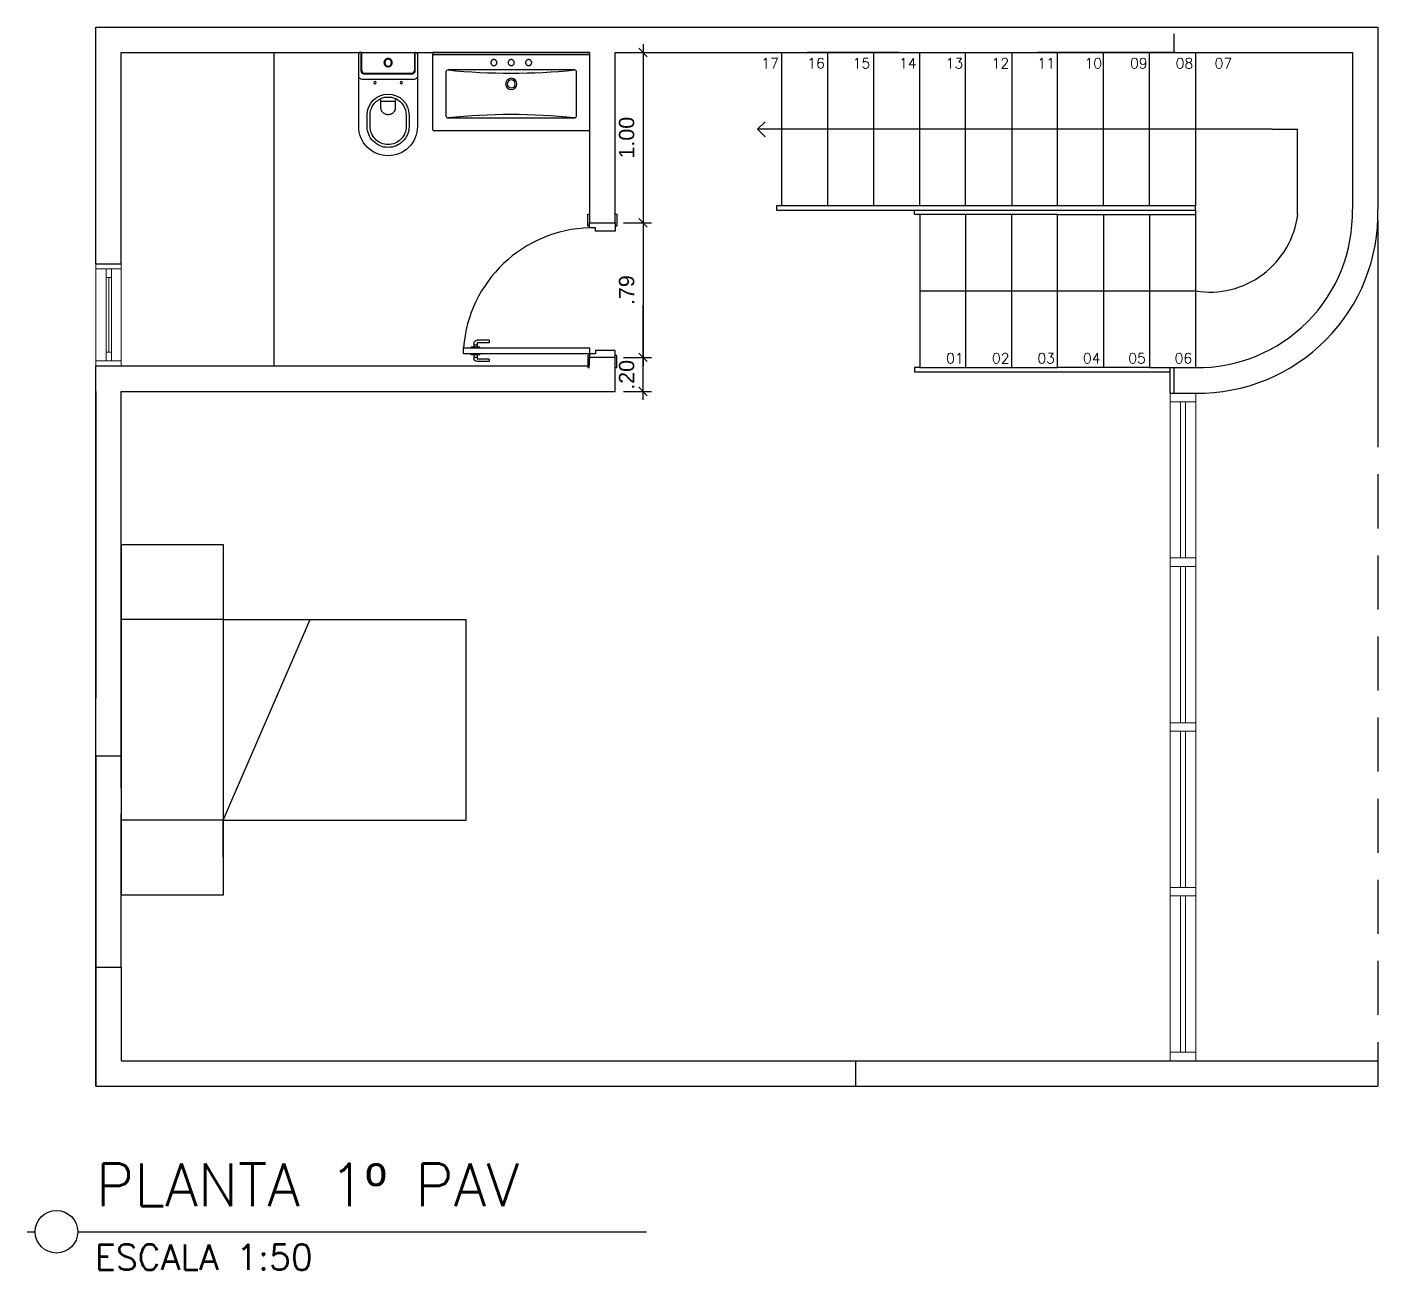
# Model space of a CAD drawing. Header units: millimetres. Extents: x 778.5 to 797.5, y 737.4 to 745.
# Drawn here: x 789.56 to 797.49, y 737.47 to 744.77 of the extents above; entities that cross this region are included whole.
import ezdxf

# ---------------------------------------------------------------- set-up
doc = ezdxf.new("R2010")
doc.units = ezdxf.units.MM
for name, pattern in [('DASHED', [15, 12, -3]), ('DASHED2', [9.525, 6.35, -3.175]), ('DASHSPACE', [30, 12, -18])]:
    doc.linetypes.add(name, pattern=pattern)
for name, color, linetype in [('ALVENARIA', 4, 'Continuous'), ('ESCADA', 1, 'Continuous'), ('HACHURA', 253, 'Continuous'), ('MOBILIARIOS', 8, 'Continuous'), ('PROJEÇÃO', 8, 'DASHED2'), ('SIMBOLOS', 7, 'Continuous'), ('TEXTOS', 2, 'Continuous')]:
    doc.layers.add(name, color=color, linetype=linetype)
doc.layers.add('Arq-Caixilho', color=1, linetype='Continuous', lineweight=13)
doc.layers.add('Arq-Parede Baixa Osso', color=2, linetype='Continuous', lineweight=20)
doc.styles.add('1.50', font='simplex.shx', dxfattribs={"height": 0.06})
doc.styles.get("Standard").update_dxf_attribs({"font": 'arial.ttf'})
pattern_1 = [(0, (-0.669, 0), (0, 6.985), [5.08, -1.905]), (90, (-0.669, 0), (-6.985, 4e-16), [5.08, -1.905])]
pattern_2 = [(0, (0, 0), (0, 6.985), [5.08, -1.905]), (90, (0, 0), (-6.985, 4e-16), [5.08, -1.905])]

# ---------------------------------------------------------------- blocks, each defined once
blk = doc.blocks.new('macaneta')
for p, q in [((-0.0425, -0.06), (-0.0225, -0.06)), ((-0.0361, -0.06), (-0.0361, -0.08)), ((-0.0175, -0.045), (-0.0225, -0.045)), ((-0.0225, -0.095), (-0.0225, -0.045)), ((0.0225, -0.045), (0.0175, -0.045)), ((0.0225, -0.095), (0.0225, -0.045)), ((0.0225, -0.06), (0.0425, -0.06)), ((0.0361, -0.06), (0.0361, -0.08)), ((-0.0625, -0.15), (-0.0625, -0.08)), ((-0.0625, -0.15), (-0.0475, -0.15)), ((-0.0475, -0.15), (-0.0475, -0.08)), ((-0.0475, -0.08), (-0.0225, -0.08)), ((-0.0175, -0.095), (-0.0225, -0.095)), ((0.0225, -0.095), (0.0175, -0.095)), ((0.0225, -0.08), (0.0475, -0.08)), ((0.0475, -0.15), (0.0475, -0.08)), ((0.0475, -0.15), (0.0625, -0.15)), ((0.0625, -0.15), (0.0625, -0.08))]:
    blk.add_line(p, q)
for centre, start, end in [((-0.0425, -0.08), 90, 180), ((0.0425, -0.08), 0, 90)]:
    blk.add_arc(centre, 0.02, start, end)
blk = doc.blocks.new('_Oblique')
at = {"color": 0, "linetype": 'ByBlock', "lineweight": -2}
blk.add_line((-0.5, -0.5), (0.5, 0.5), dxfattribs=at)

msp = doc.modelspace()

# ---------------------------------------------------------------- hatches: boundary and pattern name
at = {"layer": 'HACHURA'}
h = msp.add_hatch(dxfattribs=at)
h.set_pattern_fill('ANGLE', color=256)
h.set_pattern_definition(pattern_1)
h.paths.add_polyline_path([(790.1103, 744.6182), (789.9603, 744.7682), (789.9603, 743.3782), (790.1103, 743.3782)])
h = msp.add_hatch(dxfattribs=at)
h.set_pattern_fill('ANGLE', color=256)
h.set_pattern_definition(pattern_1)
h.paths.add_polyline_path([(792.8603, 744.7682), (789.9603, 744.7682), (790.1103, 744.6182), (792.7103, 744.6182), (792.8603, 744.6182)])
h = msp.add_hatch(dxfattribs=at)
h.set_pattern_fill('ANGLE', color=256)
h.set_pattern_definition(pattern_1)
h.paths.add_polyline_path([(793.0103, 744.7682), (789.9603, 744.7682), (789.9603, 743.3782), (790.1103, 743.3782), (790.1103, 744.6182), (792.7103, 744.6182), (792.8603, 744.6182), (792.8603, 744.6074), (792.8603, 744.1653), (792.8603, 743.6188), (793.0103, 743.6188)])
h = msp.add_hatch(dxfattribs=at)
h.set_pattern_fill('ANGLE', color=256)
h.set_pattern_definition([(0, (1e-13, -1.48), (0, 6.985), [5.08, -1.905]), (90, (1e-13, -1.48), (-6.985, 4e-16), [5.08, -1.905])])
h.paths.add_polyline_path([(797.4903, 744.7682), (793.0103, 744.7682), (793.0103, 744.6182), (797.4903, 744.6182)])
h = msp.add_hatch(dxfattribs=at)
h.set_pattern_fill('ANGLE', color=256)
h.set_pattern_definition(pattern_2)
h.paths.add_polyline_path([(797.4903, 744.6182), (795.2503, 744.6932), (793.1742, 744.6237), (793.1742, 744.6182), (793.2242, 744.6182), (797.3403, 744.6182), (797.3403, 743.6982, -0.424475), (796.4191, 742.7682), (796.2705, 742.7682), (796.2705, 742.6182), (796.4205, 742.6182, 0.424475), (797.4903, 743.6982)])
h.paths.add_polyline_path([(797.4903, 744.7682), (795.2503, 744.6932), (797.4903, 744.6182)])
h = msp.add_hatch(dxfattribs=at)
h.set_pattern_fill('ANGLE', color=256)
h.set_pattern_definition([(0, (-0.991, 0.005), (0, 6.985), [5.08, -1.905]), (90, (-0.991, 0.005), (-6.985, 4e-16), [5.08, -1.905])])
h.paths.add_polyline_path([(797.4904, 744.6233), (797.3407, 744.6233), (797.3407, 743.6831), (797.4904, 743.6737)])
h = msp.add_hatch(dxfattribs=at)
h.set_pattern_fill('ANGLE', color=256)
h.set_pattern_definition(pattern_2)
h.paths.add_polyline_path([(797.4903, 743.6982), (797.4903, 743.988), (797.3403, 743.988), (797.3403, 743.6982, -0.119719), (797.2482, 743.2786), (797.3841, 743.2125, 0.119302)])
h = msp.add_hatch(dxfattribs=at)
h.set_pattern_fill('ANGLE', color=256)
h.set_pattern_definition(pattern_1)
h.paths.add_polyline_path([(797.4905, 743.6633), (797.3406, 743.678, -0.417949), (796.4191, 742.7682), (796.2705, 742.7682), (796.2705, 742.6182), (796.4205, 742.6182, 0.41477)])
h = msp.add_hatch(dxfattribs=at)
h.set_pattern_fill('ANGLE', color=256)
h.set_pattern_definition(pattern_1)
h.paths.add_polyline_path([(797.1846, 742.9311), (797.0771, 743.0377, -0.203452), (796.4191, 742.7682), (796.2705, 742.7682), (796.2705, 742.6182), (796.4205, 742.6182, 0.203456)])
h = msp.add_hatch(dxfattribs=at)
h.set_pattern_fill('ANGLE', color=256)
h.set_pattern_definition(pattern_1)
h.paths.add_polyline_path([(790.1103, 742.6282), (791.0603, 742.6282), (791.9603, 742.6282), (792.8603, 742.6282), (793.0103, 742.6282), (793.0103, 742.8282), (792.8603, 742.8282), (792.8603, 742.8188), (792.8603, 742.7688), (792.8503, 742.7688), (792.1103, 742.7782), (791.2103, 742.7782), (791.0603, 742.7782), (789.9603, 742.7782), (789.9603, 742.6282), (789.9603, 740.8282), (789.9603, 740.4882), (790.1103, 740.4882), (790.1103, 740.8282)])
h = msp.add_hatch(dxfattribs=at)
h.set_pattern_fill('ANGLE', color=256)
h.set_pattern_definition([(0, (0.4394, 1.26), (0, 6.985), [5.08, -1.905]), (90, (0.4394, 1.26), (-6.985, 4e-16), [5.08, -1.905])])
h.paths.add_polyline_path([(790.1103, 740.4882), (789.9603, 740.4882), (789.9603, 739.2482), (790.1103, 739.2482)])
h = msp.add_hatch(dxfattribs=at)
h.set_pattern_fill('ANGLE', color=256)
h.set_pattern_definition(pattern_1)
h.paths.add_polyline_path([(797.4903, 738.6982), (794.4219, 738.6982), (794.4219, 738.5482), (797.4903, 738.5482)])
h.paths.add_polyline_path([(794.4219, 738.6982), (790.1103, 738.6982), (790.1103, 739.2482), (789.9603, 739.2482), (789.9603, 738.5482), (794.4219, 738.5482)])
at = {"layer": 'MOBILIARIOS'}
msp.add_hatch(color=256, dxfattribs=at).paths.add_polyline_path([(791.5407, 744.4964, -0.414214), (791.521, 744.5161), (791.521, 744.6083, -0.414214), (791.5308, 744.6182), (791.5294, 744.6182, 0.414214), (791.5196, 744.6083), (791.5196, 744.5102, 0.414214), (791.5393, 744.4905), (791.815, 744.4905, 0.414214), (791.8347, 744.5102), (791.8347, 744.6083, 0.414214), (791.8248, 744.6182), (791.8234, 744.6182, -0.414214), (791.8333, 744.6083), (791.8333, 744.5161, -0.414214), (791.8136, 744.4964)])
h = msp.add_hatch(color=256, dxfattribs=at)
h.paths.add_polyline_path([(791.6771, 744.5349, 1), (791.6771, 744.5832, 1)])
h.paths.add_polyline_path([(791.6771, 744.5393, -1), (791.6771, 744.5787, -1)], flags=16)

# ---------------------------------------------------------------- linework, layer by layer
at = {"color": 1}
for p, q in [((793.0603, 744.6182), (793.2242, 744.6182)), ((793.1742, 744.6682), (793.1742, 743.5688)), ((793.1742, 743.6682), (793.1742, 742.7782)), ((793.0603, 743.6188), (793.2242, 743.6188)), ((793.0603, 743.6182), (793.2242, 743.6182)), ((793.1742, 742.8282), (793.1742, 743.1355)), ((793.0603, 742.8282), (793.2242, 742.8282)), ((793.0603, 742.8282), (793.2242, 742.8282)), ((793.1742, 742.5782), (793.1742, 742.8282)), ((793.0603, 742.6282), (793.2242, 742.6282))]:
    msp.add_line(p, q, dxfattribs=at)
at = {"ltscale": 0.05}
msp.add_lwpolyline([(791.5145, 744.6182), (791.5046, 744.6182), (791.5046, 744.6083)], dxfattribs=at)
msp.add_lwpolyline([(791.5145, 744.6182, 0.414214), (791.5046, 744.6083)], format="xyb")
for points in [[(791.5145, 744.6182), (791.8398, 744.6182), (791.8333, 744.6182), (791.8333, 744.6132)], [(792.8603, 743.5988), (792.8503, 743.5988), (792.8503, 743.6688), (792.8603, 743.6688)], [(793.0103, 743.6688), (793.0203, 743.6688), (793.0203, 743.5988), (793.0103, 743.5988)], [(793.0103, 743.6188), (793.0103, 743.5688), (792.8953, 743.5688), (792.8953, 743.5888), (792.8603, 743.5888), (792.8603, 743.6188)], [(793.0103, 742.8188), (793.0103, 742.8688), (792.8953, 742.8688), (792.8953, 742.8488), (792.8603, 742.8488), (792.8603, 742.8188)], [(792.8603, 742.8388), (792.8503, 742.8388), (792.8503, 742.7688), (792.8603, 742.7688)], [(793.0103, 742.7688), (793.0203, 742.7688), (793.0203, 742.8388), (793.0103, 742.8388)]]:
    msp.add_lwpolyline(points)
at = {"linetype": 'DASHED', "ltscale": 0.025}
msp.add_lwpolyline([(791.521, 744.6132), (791.521, 744.6182), (791.5145, 744.6182)], dxfattribs=at)
msp.add_lwpolyline([(792.8603, 742.8838), (792.8603, 742.8488), (792.1203, 742.8488), (792.1203, 742.8838)], close=True)
at = {"ltscale": 0.5}
msp.add_arc((792.8798, 742.8274), 0.7616, 91.46853, 175.75644, dxfattribs=at)
at = {"layer": 'ALVENARIA'}
for p, q in [((789.9603, 743.3782), (789.9603, 744.7682)), ((789.9603, 744.7682), (797.4903, 744.7682)), ((797.4903, 744.7682), (797.4903, 744.6182)), ((790.1103, 743.3782), (790.1103, 744.6182)), ((790.1103, 744.6182), (792.7103, 744.6182)), ((792.7103, 744.6182), (792.8603, 744.6182)), ((792.8603, 744.6182), (792.8603, 743.6182)), ((793.0103, 744.6182), (797.3403, 744.6182)), ((793.0103, 743.6182), (793.0103, 744.6182)), ((797.3403, 744.6182), (797.3403, 743.6982)), ((797.4903, 744.6182), (797.4903, 743.6982)), ((792.8603, 743.6182), (793.0103, 743.6182)), ((789.9603, 743.3782), (790.1103, 743.3782)), ((793.0103, 742.8282), (792.8603, 742.8282)), ((792.8603, 742.7782), (792.8603, 742.8282)), ((793.0103, 742.6282), (793.0103, 742.8282)), ((789.9603, 742.7782), (791.0603, 742.7782)), ((789.9603, 742.6282), (789.9603, 742.7782)), ((789.9603, 738.5482), (789.9603, 742.7782)), ((791.0603, 742.7782), (791.2103, 742.7782)), ((791.2103, 742.7782), (792.1103, 742.7782)), ((792.1103, 742.7782), (792.8603, 742.7782)), ((796.2705, 742.6182), (796.2705, 742.7682)), ((796.2705, 742.7682), (796.4191, 742.7682)), ((789.9603, 742.6282), (789.9603, 740.8282)), ((790.1103, 742.6282), (791.0603, 742.6282)), ((790.1103, 740.8282), (790.1103, 742.6282)), ((791.0603, 742.6282), (791.9603, 742.6282)), ((791.9603, 742.6282), (792.8603, 742.6282)), ((792.8603, 742.6282), (793.0103, 742.6282)), ((796.2705, 742.6182), (796.4205, 742.6182)), ((789.9603, 740.1482), (789.9603, 740.8282)), ((790.1103, 740.2982), (790.1103, 740.8282)), ((789.9603, 740.4882), (789.9603, 739.2482)), ((790.1103, 740.2982), (790.1103, 740.1482)), ((789.9603, 740.1482), (789.9603, 740.0982)), ((789.9603, 740.0982), (789.9603, 739.2482)), ((790.1103, 740.0982), (790.1103, 740.1482)), ((790.1103, 739.2482), (790.1103, 740.0982)), ((789.9603, 739.2482), (789.9603, 738.5482)), ((789.9603, 739.2482), (789.9603, 738.5482)), ((790.1103, 739.2482), (790.1103, 738.6982)), ((790.1103, 738.6982), (797.4903, 738.6982)), ((797.4903, 738.6982), (797.4903, 738.5482)), ((789.9603, 738.5482), (797.4903, 738.5482))]:
    msp.add_line(p, q, dxfattribs=at)
for centre, radius, start, end in [((796.4307, 743.678), 0.9099, 269.27022, 1.27022), ((796.434, 743.6748), 1.0566, 269.26953, 1.26953)]:
    msp.add_arc(centre, radius, start, end, dxfattribs=at)
at = {"layer": 'Arq-Caixilho'}
for p, q in [((790.0221, 742.8082), (790.0221, 743.2982)), ((790.0371, 742.8582), (790.0371, 743.2982)), ((790.0521, 742.8082), (790.0521, 743.2982)), ((796.3305, 742.5682), (796.3305, 741.6507)), ((796.3605, 742.5682), (796.3605, 741.6507)), ((796.3303, 741.6007), (796.3303, 740.6832)), ((796.3603, 741.6007), (796.3603, 740.6832)), ((796.3303, 740.6332), (796.3303, 739.7157)), ((796.3603, 740.6332), (796.3603, 739.7157)), ((796.3303, 739.6657), (796.3303, 738.7482)), ((796.3603, 739.6657), (796.3603, 738.7482))]:
    msp.add_line(p, q, dxfattribs=at)
for points in [[(789.9603, 743.3782), (789.9603, 743.3482), (790.1103, 743.3482), (790.1103, 743.3782)], [(790.0521, 743.3482), (790.0521, 743.2982), (790.0221, 743.2982), (790.0221, 743.3482)], [(789.9603, 742.7782), (789.9603, 742.8082), (790.1103, 742.8082), (790.1103, 742.7782)], [(790.0521, 742.8082), (790.0521, 742.8582), (790.0221, 742.8582), (790.0221, 742.8082)], [(790.0521, 742.8082), (790.0521, 742.8082), (790.0221, 742.8082), (790.0221, 742.8082)]]:
    msp.add_lwpolyline(points, dxfattribs=at)
for points in [[(796.4205, 742.6182), (796.2705, 742.6182), (796.2705, 742.5682), (796.4205, 742.5682)], [(796.4203, 741.6507), (796.2703, 741.6507), (796.2703, 741.6007), (796.4203, 741.6007)], [(796.4205, 741.6007), (796.2705, 741.6007), (796.2705, 741.6507), (796.4205, 741.6507)], [(796.4203, 740.6332), (796.2703, 740.6332), (796.2703, 740.6832), (796.4203, 740.6832)], [(796.4203, 740.6832), (796.2703, 740.6832), (796.2703, 740.6332), (796.4203, 740.6332)], [(796.4203, 739.7157), (796.2703, 739.7157), (796.2703, 739.6657), (796.4203, 739.6657)], [(796.4203, 739.6657), (796.2703, 739.6657), (796.2703, 739.7157), (796.4203, 739.7157)], [(796.4203, 738.6982), (796.2703, 738.6982), (796.2703, 738.7482), (796.4203, 738.7482)]]:
    msp.add_lwpolyline(points, close=True, dxfattribs=at)
at = {"layer": 'Arq-Parede Baixa Osso'}
for p, q in [((789.9603, 742.8082), (789.9603, 743.3482)), ((790.1103, 742.8082), (790.1103, 743.3482)), ((796.2705, 742.5682), (796.2705, 741.6507)), ((796.4205, 742.5682), (796.4205, 741.6507)), ((796.2703, 741.6007), (796.2703, 740.6832)), ((796.4203, 741.6007), (796.4203, 740.6832)), ((796.2703, 740.6332), (796.2703, 739.7157)), ((796.4203, 740.6332), (796.4203, 739.7157)), ((796.2703, 739.6657), (796.2703, 738.7482)), ((796.4203, 739.6657), (796.4203, 738.7482))]:
    msp.add_line(p, q, dxfattribs=at)
at = {"layer": 'ESCADA', "color": 3}
for p, q in [((793.9891, 743.7182), (793.9891, 744.6182)), ((794.4089, 744.6182), (794.1389, 744.6182)), ((794.2591, 743.7182), (794.2591, 744.6182)), ((794.6789, 744.6182), (794.4089, 744.6182)), ((794.5291, 743.7182), (794.5291, 744.6182)), ((794.6789, 744.6182), (794.9489, 744.6182)), ((794.7991, 743.7182), (794.7991, 744.6182)), ((794.9489, 744.6182), (795.2189, 744.6182)), ((795.0691, 743.7182), (795.0691, 744.6182)), ((795.2189, 744.6182), (795.4902, 744.6182)), ((795.2189, 744.6182), (795.4902, 744.6182)), ((795.3403, 744.6182), (795.3403, 743.7182)), ((795.7589, 744.6182), (795.4902, 744.6182)), ((795.6091, 743.7182), (795.6091, 744.6182)), ((793.9891, 743.7182), (793.9591, 743.7182)), ((793.9591, 743.7182), (793.9591, 743.6932)), ((793.9591, 743.6932), (795.8791, 743.6932)), ((794.2591, 743.7182), (793.9891, 743.7182)), ((794.5291, 743.7182), (794.2591, 743.7182)), ((794.7991, 743.7182), (794.5291, 743.7182)), ((795.0691, 743.7182), (794.7991, 743.7182)), ((795.3391, 743.7182), (795.0691, 743.7182)), ((795.6091, 743.7182), (795.3391, 743.7182))]:
    msp.add_line(p, q, dxfattribs=at)
at = {"layer": 'ESCADA', "color": 2}
for p, q in [((796.0289, 744.6182), (795.7589, 744.6182)), ((795.8791, 743.7182), (795.8791, 744.6182)), ((796.2989, 744.6182), (796.0289, 744.6182)), ((796.1491, 743.7182), (796.1491, 744.6182)), ((796.2989, 744.6182), (796.5689, 744.6182)), ((796.4191, 744.6182), (796.4191, 743.7182)), ((795.8791, 743.7182), (795.6091, 743.7182)), ((796.1491, 743.7182), (795.8791, 743.7182)), ((795.8791, 743.6932), (796.4191, 743.6932)), ((795.8791, 743.6682), (795.8791, 742.7682)), ((795.8791, 743.6682), (796.1491, 743.6682)), ((796.4191, 743.7182), (796.1491, 743.7182)), ((796.1491, 743.6682), (796.1491, 742.7682)), ((796.1491, 743.6682), (796.4191, 743.6682)), ((796.4191, 743.6932), (796.4191, 743.7182)), ((796.4191, 743.6932), (796.4191, 743.6682)), ((796.4191, 743.6682), (796.4191, 742.7682)), ((796.1491, 742.7682), (795.8791, 742.7682)), ((795.8791, 742.7432), (796.2693, 742.7432)), ((796.1491, 742.7682), (796.2705, 742.7682))]:
    msp.add_line(p, q, dxfattribs=at)
at = {"layer": 'ESCADA'}
for p, q in [((793.9591, 743.7182), (793.9591, 743.6932)), ((793.9591, 743.6932), (796.4191, 743.6932)), ((794.7691, 743.6682), (794.7691, 743.6932)), ((794.7691, 743.6932), (796.4191, 743.6932)), ((794.7991, 743.6682), (794.7691, 743.6682)), ((795.0691, 743.6682), (794.7991, 743.6682)), ((794.7991, 743.6682), (794.7991, 742.7682)), ((795.3391, 743.6682), (795.0691, 743.6682)), ((795.0691, 743.6682), (795.0691, 742.7682)), ((795.6091, 743.6682), (795.3391, 743.6682)), ((795.3391, 743.6682), (795.3391, 742.7682)), ((795.6091, 742.7682), (795.6091, 743.6682)), ((795.6091, 743.6682), (795.8791, 743.6682)), ((794.7991, 742.7682), (794.7691, 742.7682)), ((794.7691, 742.7682), (794.7691, 742.7432)), ((794.7691, 742.7432), (796.2693, 742.7432)), ((794.7991, 742.7682), (795.0691, 742.7682)), ((795.0691, 742.7682), (795.3391, 742.7682)), ((795.3391, 742.7682), (795.6091, 742.7682)), ((795.8791, 742.7682), (795.6091, 742.7682)), ((796.2693, 742.7432), (796.2705, 742.7432))]:
    msp.add_line(p, q, dxfattribs=at)
at = {"layer": 'HACHURA'}
for p, q in [((789.9603, 740.4882), (790.1103, 740.4882)), ((789.9603, 739.2482), (790.1103, 739.2482)), ((794.4219, 738.6982), (794.4219, 738.5482))]:
    msp.add_line(p, q, dxfattribs=at)
at = {"layer": 'MOBILIARIOS', "color": 8}
for p, q in [((791.0057, 744.6182), (791.0057, 742.7782)), ((790.1103, 741.7282), (790.1103, 739.6732)), ((790.7103, 741.7282), (790.1103, 741.7282)), ((790.7103, 739.6732), (790.7103, 741.7282)), ((790.7103, 741.2901), (790.1103, 741.2901)), ((790.7085, 740.1113), (791.2187, 741.2901)), ((790.7103, 741.2901), (792.1363, 741.2901)), ((792.1363, 740.1113), (792.1363, 741.2901)), ((790.7103, 740.1113), (790.1103, 740.1113)), ((790.7103, 739.6732), (790.7085, 740.1113)), ((790.7085, 740.1113), (792.1363, 740.1113)), ((790.1103, 739.6732), (790.7103, 739.6732))]:
    msp.add_line(p, q, dxfattribs=at)
at = {"layer": 'MOBILIARIOS'}
for p, q in [((792.8603, 744.6182), (791.9403, 744.6182)), ((791.9403, 744.6182), (791.9403, 744.6074)), ((792.8603, 744.6074), (792.8603, 744.6182)), ((791.9403, 744.1653), (791.9403, 744.6074)), ((791.9403, 744.6074), (792.8603, 744.6074)), ((792.8603, 744.6074), (792.8603, 744.1653)), ((792.017, 744.5037), (792.017, 744.2471)), ((792.7714, 744.5159), (792.0293, 744.5159)), ((792.7837, 744.2471), (792.7837, 744.5037)), ((792.0293, 744.2348), (792.7714, 744.2348)), ((792.8532, 744.1582), (791.9475, 744.1582))]:
    msp.add_line(p, q, dxfattribs=at)
for points in [[(791.8496, 744.6083, 0.414214), (791.8398, 744.6182), (791.8496, 744.6182), (791.8496, 744.1845, -0.414214), (791.6771, 744.012, -0.414214), (791.5046, 744.1845), (791.5046, 744.6083)], [(791.5308, 744.6182, 0.414214), (791.521, 744.6083), (791.521, 744.5161, 0.414214), (791.5407, 744.4964), (791.8136, 744.4964, 0.414214), (791.8333, 744.5161), (791.8333, 744.6083, 0.414214), (791.8234, 744.6182)], [(791.8496, 744.4802, -0.414214), (791.8299, 744.4605), (791.5243, 744.4605, -0.414214), (791.5046, 744.4802)]]:
    msp.add_lwpolyline(points, format="xyb", dxfattribs=at)
at = {"layer": 'MOBILIARIOS', "ltscale": 0.497717}
msp.add_lwpolyline([(791.8248, 744.6182, -0.414214), (791.8347, 744.6083), (791.8347, 744.5102, -0.414214), (791.815, 744.4905), (791.5393, 744.4905, -0.414214), (791.5196, 744.5102), (791.5196, 744.6083, -0.414214), (791.5294, 744.6182)], format="xyb", dxfattribs=at)
at = {"layer": 'MOBILIARIOS', "linetype": 'DASHED'}
msp.add_lwpolyline([(791.6771, 744.5832, 1), (791.6771, 744.5349, 1)], format="xyb", close=True, dxfattribs=at)
at = {"layer": 'MOBILIARIOS'}
for points in [[(791.6771, 744.5787, 1), (791.6771, 744.5393, 1)], [(791.6002, 744.4476, 1), (791.6002, 744.4338, 1)], [(791.754, 744.4476, 1), (791.754, 744.4338, 1)], [(791.7219, 744.3475, -0.291349), (791.7831, 744.2515), (791.7831, 744.1845, -0.414214), (791.6771, 744.0785, -0.414214), (791.5712, 744.1845), (791.5712, 744.2515, -0.548768)]]:
    msp.add_lwpolyline(points, format="xyb", close=True, dxfattribs=at)
at = {"layer": 'MOBILIARIOS', "ltscale": 0.339985}
msp.add_lwpolyline([(791.8003, 744.2515), (791.8003, 744.1845, -0.414214), (791.6771, 744.0612, -0.414214), (791.5539, 744.1845), (791.5539, 744.2515, -1)], format="xyb", close=True, dxfattribs=at)
at = {"layer": 'MOBILIARIOS', "ltscale": 0.078146}
msp.add_lwpolyline([(791.6349, 744.3323), (791.6323, 744.3475)], dxfattribs=at)
at = {"layer": 'MOBILIARIOS', "ltscale": 0.197277}
msp.add_lwpolyline([(791.7194, 744.3323), (791.7194, 744.2934), (791.7194, 744.2931), (791.7193, 744.2911), (791.7191, 744.2892), (791.7189, 744.2872), (791.7185, 744.2853), (791.718, 744.2834), (791.7175, 744.2815), (791.7168, 744.2796), (791.7161, 744.2778), (791.7153, 744.276), (791.7143, 744.2743), (791.7122, 744.2709), (791.7098, 744.2678), (791.707, 744.2648), (791.704, 744.2622), (791.7024, 744.261), (791.7007, 744.2599), (791.6989, 744.2588), (791.6971, 744.2578), (791.6952, 744.2569), (791.6933, 744.2561), (791.6914, 744.2554), (791.6894, 744.2548), (791.6854, 744.2538), (791.6813, 744.2532), (791.6771, 744.253), (791.673, 744.2532), (791.6709, 744.2534), (791.6689, 744.2538), (791.6668, 744.2542), (791.6648, 744.2548), (791.6609, 744.2561), (791.6572, 744.2578), (791.6536, 744.2598), (791.6503, 744.2622), (791.6473, 744.2648), (791.647, 744.2651), (791.6456, 744.2666), (791.6442, 744.2681), (791.643, 744.2696), (791.6418, 744.2713), (791.6407, 744.2729), (791.6397, 744.2746), (791.638, 744.2782), (791.6366, 744.2819), (791.6357, 744.2857), (791.6351, 744.2895), (791.6349, 744.2934), (791.6349, 744.3323)], dxfattribs=at)
at = {"layer": 'MOBILIARIOS', "ltscale": 0.214268}
msp.add_lwpolyline([(791.6349, 744.3323), (791.7194, 744.3323)], dxfattribs=at)
at = {"layer": 'MOBILIARIOS', "ltscale": 0.078144}
msp.add_lwpolyline([(791.7194, 744.3323), (791.7219, 744.3475)], dxfattribs=at)
at = {"layer": 'MOBILIARIOS', "linetype": 'DASHSPACE'}
for centre, start, end in [((792.2981, 744.5592), 90, 270), ((792.2981, 744.5592), 270, 90), ((792.4003, 744.5592), 90, 270), ((792.4003, 744.5592), 270, 90), ((792.5025, 744.5592), 90, 270), ((792.5025, 744.5592), 270, 90)]:
    msp.add_arc(centre, 0.0179, start, end, dxfattribs=at)
at = {"layer": 'MOBILIARIOS'}
for centre, radius, start, end in [((792.0293, 744.5037), 0.0123, 90, 180.00001), ((792.4003, 748.2359), 3.7384, 264.30357, 275.69643), ((792.4003, 744.4342), 0.0332, 90, 270), ((792.4003, 744.4342), 0.023, 90, 270), ((792.4003, 744.4342), 0.0332, 270, 90), ((792.4003, 744.4342), 0.023, 270, 90), ((792.7714, 744.5037), 0.0123, 0, 90), ((792.0293, 744.2471), 0.0123, 180.00001, 269.99947), ((792.4003, 740.6999), 3.5544, 84.00756, 95.99244), ((792.7714, 744.2471), 0.0123, 270, 0), ((791.9475, 744.1653), 0.00716, 180.00001, 270), ((792.8532, 744.1653), 0.00716, 270, 0)]:
    msp.add_arc(centre, radius, start, end, dxfattribs=at)
at = {"layer": 'PROJEÇÃO'}
msp.add_line((797.4903, 743.6328), (797.4903, 742.6182), dxfattribs=at)
at = {"layer": 'PROJEÇÃO', "color": 8, "ltscale": 0.05}
msp.add_line((797.4903, 742.6182), (797.4903, 738.6982), dxfattribs=at)
at = {"layer": 'SIMBOLOS'}
for p, q in [((793.8475, 744.1682), (793.8916, 744.2123)), ((796.4191, 744.1682), (793.8475, 744.1682)), ((793.8475, 744.1682), (793.8916, 744.1241)), ((796.8691, 744.1682), (796.4191, 744.1682)), ((796.8691, 744.1682), (797.0189, 744.1682)), ((797.0189, 743.6682), (797.0189, 744.1682)), ((794.7991, 743.2182), (796.4191, 743.2182))]:
    msp.add_line(p, q, dxfattribs=at)
msp.add_arc((796.5018, 743.7328), 0.5212, 260.87444, 352.87444, dxfattribs=at)
at = {"layer": 'TEXTOS'}
for p, q in [((789.5565, 737.6943), (789.6041, 737.6943)), ((789.8541, 737.6943), (793.1954, 737.6943))]:
    msp.add_line(p, q, dxfattribs=at)
msp.add_circle((789.7291, 737.6943), 0.125, dxfattribs=at)

# ---------------------------------------------------------------- block references
at = {"color": 1, "xscale": 0.05, "yscale": 0.05, "zscale": 0.05}
for p, rotation in [((793.1742, 744.6182), 90), ((793.1742, 743.6188), 270), ((793.1742, 743.6182), 90), ((793.1742, 742.8282), 90), ((793.1742, 742.8282), 270), ((793.1742, 742.6282), 270)]:
    msp.add_blockref('_Oblique', p, dxfattribs=dict(at, rotation=rotation))
at = {"xscale": -1, "rotation": 90.00000000000007}
msp.add_blockref('macaneta', (792.1203, 742.8663), dxfattribs=at)

# ---------------------------------------------------------------- texts
at = {"char_height": 0.09, "attachment_point": 5, "rotation": 90}
for s, insert in [('\\A1;1.00', (793.0783, 744.1185)), ('\\A1;.79', (793.0783, 743.2232)), ('\\A1;.20', (793.0783, 742.7258))]:
    msp.add_mtext(s, dxfattribs=dict(at, insert=insert))
at = {"layer": 'TEXTOS', "attachment_point": 1, "style": '1.50'}
for s, width, insert, char_height in [('17', 0.21978, (793.8688, 744.5853), 0.06), ('16', 0.21978, (794.1389, 744.5853), 0.06), ('15', 0.21978, (794.4059, 744.5853), 0.06), ('14', 0.21978, (794.6782, 744.5853), 0.06), ('13', 0.21978, (794.9518, 744.5853), 0.06), ('12', 0.21978, (795.2215, 744.5853), 0.06), ('11', 0.21978, (795.4909, 744.5853), 0.06), ('10', 0.21978, (795.7674, 744.5853), 0.06), ('09', 0.21978, (796.0344, 744.5853), 0.06), ('08', 0.21978, (796.3025, 744.5853), 0.06), ('07', 0.21978, (796.5312, 744.5853), 0.06), ('01', 0.21978, (794.9546, 742.8531), 0.06), ('02', 0.21978, (795.2234, 742.8531), 0.06), ('03', 0.21978, (795.4904, 742.8531), 0.06), ('04', 0.21978, (795.758, 742.8531), 0.06), ('05', 0.21978, (796.0244, 742.8531), 0.06), ('06', 0.21978, (796.2965, 742.8531), 0.06), ('PLANTA 1º PAV', 3.185177, (789.9603, 738.0941), 0.25), ('ESCALA 1:50', 1.597045, (789.9554, 737.6196), 0.15)]:
    msp.add_mtext_dynamic_manual_height_columns(s, width=width, gutter_width=0.3, heights=[0], dxfattribs=dict(at, insert=insert, char_height=char_height))

doc.saveas('drawing.dxf')
